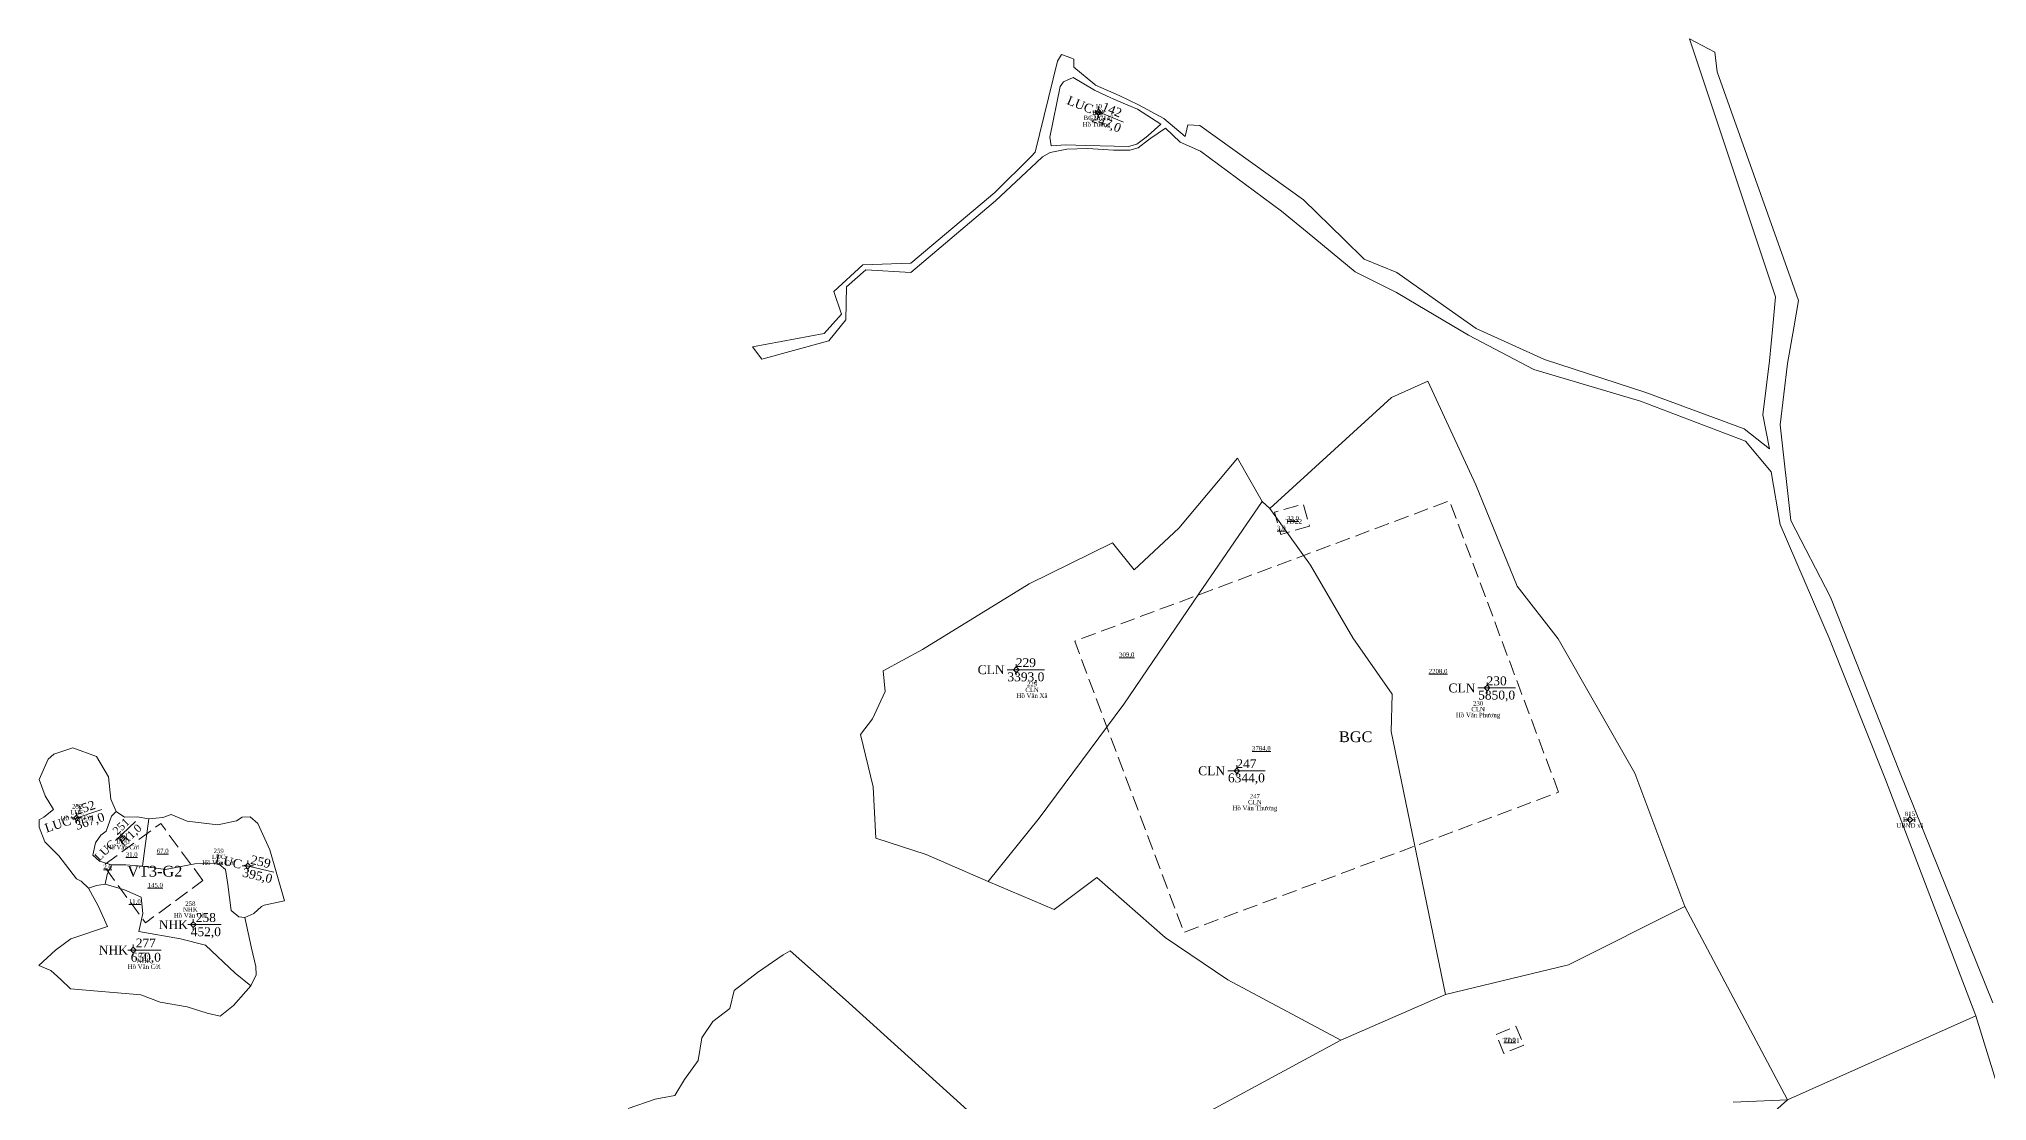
# Model space of a CAD drawing. Header units: metres. Extents: x 543340 to 549474, y 1840490 to 1845220.
# Drawn here: x 547158.8 to 547597, y 1842112.4 to 1842351.4 of the extents above; entities that cross this region are included whole.
import ezdxf
from ezdxf.enums import TextEntityAlignment as Align

# ---------------------------------------------------------------- set-up
doc = ezdxf.new("R2010")
doc.units = ezdxf.units.M
doc.header["$MEASUREMENT"] = 0
doc.linetypes.add('DGN Style 3', pattern=[4.697227, 3.355162, -1.342065])
for name, color, linetype, lineweight in [('Level 10', 7, 'Continuous', 0), ('Level 11', 7, 'Continuous', 0), ('Level 13', 7, 'Continuous', 0), ('Level 15', 7, 'Continuous', 0), ('Level 19', 7, 'Continuous', 0), ('Level 2', 7, 'Continuous', 0), ('Level 28', 7, 'Continuous', 0), ('Level 30', 7, 'Continuous', 0), ('Level 4', 7, 'Continuous', 0), ('Level 5', 7, 'Continuous', 0)]:
    doc.layers.add(name, color=color, linetype=linetype, lineweight=lineweight)
doc.styles.add('Style-Times New Roman', font='times.ttf')

# ---------------------------------------------------------------- blocks, each defined once
blk = doc.blocks.new('CENTRD')
at = {"layer": 'Level 11', "linetype": 'Continuous', "lineweight": 0}
h = blk.add_hatch(color=1, dxfattribs=at)
edge = h.paths.add_edge_path()
edge.add_arc((0, 0), 1.5, 0, 360)
at = {"layer": 'Level 11', "color": 1, "linetype": 'Continuous', "lineweight": 0}
for p, q in [((-6.25, 0), (-12.5, 0)), ((0, 6.25), (-6.25, 0)), ((-6.25, 0), (0, -6.25)), ((0, 12.5), (0, 6.25)), ((6.25, 0), (0, 6.25)), ((0, -6.25), (6.25, 0)), ((12.5, 0), (6.25, 0)), ((0, -6.25), (0, -12.5))]:
    blk.add_line(p, q, dxfattribs=at)
blk = doc.blocks.new('N_THUA_118')
at = {"layer": 'Level 13', "color": 1, "linetype": 'Continuous', "lineweight": 0}
blk.add_line((-0.76, 0.31), (5.6, -2.26), dxfattribs=at)
at = {"layer": 'Level 13', "color": 5, "linetype": 'Continuous', "lineweight": 0, "style": 'Style-Times New Roman'}
blk.add_text('142', height=2, rotation=337.9865, dxfattribs=at).set_placement((3.02, 0.51), align=Align.MIDDLE_CENTER)
at = {"layer": 'Level 2', "color": 3, "linetype": 'Continuous', "lineweight": 0, "style": 'Style-Times New Roman'}
blk.add_text('LUC', height=2, rotation=337.9865, dxfattribs=at).set_placement((-1.32, 0.53), align=Align.MIDDLE_RIGHT)
at = {"layer": 'Level 4', "color": 1, "linetype": 'Continuous', "lineweight": 0, "style": 'Style-Times New Roman'}
blk.add_text('247,0', height=2, rotation=337.9865, dxfattribs=at).set_placement((1.82, -2.46), align=Align.MIDDLE_CENTER)
blk = doc.blocks.new('N_THUA_122')
at = {"layer": 'Level 13', "color": 1, "linetype": 'Continuous', "lineweight": 0}
blk.add_line((-2.04, 0), (6.37, 0), dxfattribs=at)
at = {"layer": 'Level 13', "color": 5, "linetype": 'Continuous', "lineweight": 0, "style": 'Style-Times New Roman'}
blk.add_text('229', height=2, dxfattribs=at).set_placement((2.16, 1.6), align=Align.MIDDLE_CENTER)
at = {"layer": 'Level 2', "color": 3, "linetype": 'Continuous', "lineweight": 0, "style": 'Style-Times New Roman'}
blk.add_text('CLN', height=2, dxfattribs=at).set_placement((-2.64, 0), align=Align.MIDDLE_RIGHT)
at = {"layer": 'Level 4', "color": 1, "linetype": 'Continuous', "lineweight": 0, "style": 'Style-Times New Roman'}
blk.add_text('3393,0', height=2, dxfattribs=at).set_placement((2.16, -1.6), align=Align.MIDDLE_CENTER)
blk = doc.blocks.new('N_THUA_123')
at = {"layer": 'Level 13', "color": 1, "linetype": 'Continuous', "lineweight": 0}
blk.add_line((-2.04, 0), (6.37, 0), dxfattribs=at)
at = {"layer": 'Level 13', "color": 5, "linetype": 'Continuous', "lineweight": 0, "style": 'Style-Times New Roman'}
blk.add_text('230', height=2, dxfattribs=at).set_placement((2.16, 1.6), align=Align.MIDDLE_CENTER)
at = {"layer": 'Level 2', "color": 3, "linetype": 'Continuous', "lineweight": 0, "style": 'Style-Times New Roman'}
blk.add_text('CLN', height=2, dxfattribs=at).set_placement((-2.64, 0), align=Align.MIDDLE_RIGHT)
at = {"layer": 'Level 4', "color": 1, "linetype": 'Continuous', "lineweight": 0, "style": 'Style-Times New Roman'}
blk.add_text('5850,0', height=2, dxfattribs=at).set_placement((2.16, -1.6), align=Align.MIDDLE_CENTER)
blk = doc.blocks.new('N_THUA_128')
at = {"layer": 'Level 13', "color": 1, "linetype": 'Continuous', "lineweight": 0}
blk.add_line((-2.04, 0), (6.37, 0), dxfattribs=at)
at = {"layer": 'Level 13', "color": 5, "linetype": 'Continuous', "lineweight": 0, "style": 'Style-Times New Roman'}
blk.add_text('247', height=2, dxfattribs=at).set_placement((2.16, 1.6), align=Align.MIDDLE_CENTER)
at = {"layer": 'Level 2', "color": 3, "linetype": 'Continuous', "lineweight": 0, "style": 'Style-Times New Roman'}
blk.add_text('CLN', height=2, dxfattribs=at).set_placement((-2.64, 0), align=Align.MIDDLE_RIGHT)
at = {"layer": 'Level 4', "color": 1, "linetype": 'Continuous', "lineweight": 0, "style": 'Style-Times New Roman'}
blk.add_text('6344,0', height=2, dxfattribs=at).set_placement((2.16, -1.6), align=Align.MIDDLE_CENTER)
blk = doc.blocks.new('N_THUA_129')
at = {"layer": 'Level 13', "color": 1, "linetype": 'Continuous', "lineweight": 0}
blk.add_line((-0.59, -0.56), (3.88, 3.7), dxfattribs=at)
at = {"layer": 'Level 13', "color": 5, "linetype": 'Continuous', "lineweight": 0, "style": 'Style-Times New Roman'}
blk.add_text('251', height=1.8, rotation=43.6606, dxfattribs=at).set_placement((0.65, 2.61), align=Align.MIDDLE_CENTER)
at = {"layer": 'Level 2', "color": 3, "linetype": 'Continuous', "lineweight": 0, "style": 'Style-Times New Roman'}
blk.add_text('LUC', height=1.8, rotation=43.6606, dxfattribs=at).set_placement((-0.98, -0.93), align=Align.MIDDLE_RIGHT)
at = {"layer": 'Level 4', "color": 1, "linetype": 'Continuous', "lineweight": 0, "style": 'Style-Times New Roman'}
blk.add_text('111,0', height=1.8, rotation=43.6606, dxfattribs=at).set_placement((2.64, 0.53), align=Align.MIDDLE_CENTER)
blk = doc.blocks.new('N_THUA_130')
at = {"layer": 'Level 13', "color": 1, "linetype": 'Continuous', "lineweight": 0}
blk.add_line((-0.78, -0.26), (5.72, 1.92), dxfattribs=at)
at = {"layer": 'Level 13', "color": 5, "linetype": 'Continuous', "lineweight": 0, "style": 'Style-Times New Roman'}
blk.add_text('252', height=2, rotation=18.5309, dxfattribs=at).set_placement((1.96, 2.35), align=Align.MIDDLE_CENTER)
at = {"layer": 'Level 2', "color": 3, "linetype": 'Continuous', "lineweight": 0, "style": 'Style-Times New Roman'}
blk.add_text('LUC', height=2, rotation=18.5309, dxfattribs=at).set_placement((-1.35, -0.45), align=Align.MIDDLE_RIGHT)
at = {"layer": 'Level 4', "color": 1, "linetype": 'Continuous', "lineweight": 0, "style": 'Style-Times New Roman'}
blk.add_text('367,0', height=2, rotation=18.5309, dxfattribs=at).set_placement((2.98, -0.69), align=Align.MIDDLE_CENTER)
blk = doc.blocks.new('N_THUA_131')
at = {"layer": 'Level 13', "color": 1, "linetype": 'Continuous', "lineweight": 0}
blk.add_line((-0.61, 0), (6.25, 0), dxfattribs=at)
at = {"layer": 'Level 13', "color": 5, "linetype": 'Continuous', "lineweight": 0, "style": 'Style-Times New Roman'}
blk.add_text('258', height=2, dxfattribs=at).set_placement((2.82, 1.6), align=Align.MIDDLE_CENTER)
at = {"layer": 'Level 2', "color": 3, "linetype": 'Continuous', "lineweight": 0, "style": 'Style-Times New Roman'}
blk.add_text('NHK', height=2, dxfattribs=at).set_placement((-1.21, 0), align=Align.MIDDLE_RIGHT)
at = {"layer": 'Level 4', "color": 1, "linetype": 'Continuous', "lineweight": 0, "style": 'Style-Times New Roman'}
blk.add_text('452,0', height=2, dxfattribs=at).set_placement((2.82, -1.6), align=Align.MIDDLE_CENTER)
blk = doc.blocks.new('N_THUA_132')
at = {"layer": 'Level 13', "color": 1, "linetype": 'Continuous', "lineweight": 0}
blk.add_line((-0.79, 0.18), (5.89, -1.36), dxfattribs=at)
at = {"layer": 'Level 13', "color": 5, "linetype": 'Continuous', "lineweight": 0, "style": 'Style-Times New Roman'}
blk.add_text('259', height=2, rotation=346.95, dxfattribs=at).set_placement((2.91, 0.97), align=Align.MIDDLE_CENTER)
at = {"layer": 'Level 2', "color": 3, "linetype": 'Continuous', "lineweight": 0, "style": 'Style-Times New Roman'}
blk.add_text('LUC', height=2, rotation=346.95, dxfattribs=at).set_placement((-1.38, 0.32), align=Align.MIDDLE_RIGHT)
at = {"layer": 'Level 4', "color": 1, "linetype": 'Continuous', "lineweight": 0, "style": 'Style-Times New Roman'}
blk.add_text('395,0', height=2, rotation=346.95, dxfattribs=at).set_placement((2.18, -2.15), align=Align.MIDDLE_CENTER)
blk = doc.blocks.new('N_THUA_134')
at = {"layer": 'Level 13', "color": 1, "linetype": 'Continuous', "lineweight": 0}
blk.add_line((-0.61, 0), (6.25, 0), dxfattribs=at)
at = {"layer": 'Level 13', "color": 5, "linetype": 'Continuous', "lineweight": 0, "style": 'Style-Times New Roman'}
blk.add_text('277', height=2, dxfattribs=at).set_placement((2.82, 1.6), align=Align.MIDDLE_CENTER)
at = {"layer": 'Level 2', "color": 3, "linetype": 'Continuous', "lineweight": 0, "style": 'Style-Times New Roman'}
blk.add_text('NHK', height=2, dxfattribs=at).set_placement((-1.21, 0), align=Align.MIDDLE_RIGHT)
at = {"layer": 'Level 4', "color": 1, "linetype": 'Continuous', "lineweight": 0, "style": 'Style-Times New Roman'}
blk.add_text('650,0', height=2, dxfattribs=at).set_placement((2.82, -1.6), align=Align.MIDDLE_CENTER)

msp = doc.modelspace()

# ---------------------------------------------------------------- linework, layer by layer
at = {"layer": 'Level 10', "color": 7, "lineweight": 0}
for p, q in [((547433.97, 1842247.38), (547435.7, 1842245.76)), ((547529.05, 1842156.22), (547552.14, 1842112.68)), ((547451.65, 1842126.09), (547475.17, 1842136.37)), ((547552.14, 1842112.68), (547594.5, 1842131.61)), ((547539.95, 1842112.15), (547552.14, 1842112.68))]:
    msp.add_line(p, q, dxfattribs=at)
at = {"layer": 'Level 10', "color": 7, "lineweight": 0, "flags": 128}
for points in [[(547594.5, 1842131.61), (547574.22, 1842184.8), (547561.55, 1842216.58), (547550.5, 1842242.21), (547548.43, 1842254.05), (547542.69, 1842260.91), (547519.09, 1842269.9), (547495.05, 1842277.03), (547480.39, 1842284.82), (547468.97, 1842291.55), (547464.2, 1842294.36), (547454.9, 1842299.07), (547444.1, 1842307.94), (547438.34, 1842312.67), (547420.1, 1842326.19), (547415.53, 1842328.21), (547412.23, 1842331.37), (547408.89, 1842329.1), (547408.38, 1842328.75), (547406.07, 1842326.93), (547404.2, 1842326.39), (547400.55, 1842326.42), (547394.76, 1842326.76), (547390.01, 1842326.61), (547386.25, 1842325.86), (547384.55, 1842324.93), (547383.22, 1842323.67), (547374.01, 1842314.99), (547354.96, 1842298.91), (547344.84, 1842299.46), (547340.48, 1842295.69), (547340.34, 1842288.21), (547336.45, 1842283.53), (547321.41, 1842279.39), (547319.29, 1842282.17), (547335.41, 1842285.18), (547339.31, 1842289.53), (547337.59, 1842294.59), (547344.13, 1842300.62), (547354.91, 1842301.02), (547373.84, 1842316.92), (547381.98, 1842325.01), (547382.93, 1842325.96), (547387.93, 1842346.43), (547388.8, 1842347.97), (547390.89, 1842347.17), (547391.63, 1842346.89), (547391.62, 1842346.31), (547391.59, 1842345.07), (547396.33, 1842341.18), (547396.47, 1842341.07), (547401.82, 1842338.69), (547406.15, 1842336.62), (547411.84, 1842333.55), (547416.61, 1842329.52), (547417.24, 1842332.12), (547419.94, 1842331.96), (547443.29, 1842315.25), (547452.31, 1842306.37), (547456.88, 1842301.88), (547464.24, 1842298.86), (547474.72, 1842291.48), (547482.11, 1842286.27), (547497.49, 1842279.27), (547520.28, 1842271.85), (547542.37, 1842263.68), (547548.09, 1842259.18), (547546.58, 1842266.83), (547548.12, 1842279.04), (547548.82, 1842286.84), (547549.42, 1842293.43), (547547.87, 1842298.1), (547530.12, 1842351.45), (547535.81, 1842348.48), (547536.35, 1842344.02), (547552.82, 1842297.7), (547554.64, 1842292.59), (547553.56, 1842286.44), (547552.15, 1842278.37), (547550.51, 1842264.58), (547552.87, 1842243.09), (547561.84, 1842225.82), (547577.31, 1842186.55), (547598.33, 1842134.55)], [(547411.14, 1842332.24), (547408.3, 1842329.71), (547407.85, 1842329.31), (547405.8, 1842327.77), (547403.87, 1842327.23), (547394.26, 1842327.46), (547389.78, 1842327.61), (547386.49, 1842327.41), (547386.22, 1842329.32), (547388.5, 1842340.77), (547389.24, 1842341.81), (547391.42, 1842342.77), (547396.26, 1842339.92), (547398.97, 1842338.64), (547401.26, 1842337.56), (547405.91, 1842335.68), (547411.14, 1842332.24)], [(547435.7, 1842245.76), (547463.06, 1842270.78), (547471.25, 1842274.4), (547482.04, 1842251.07), (547491.32, 1842228.26), (547500.55, 1842216.43), (547517.78, 1842186.2), (547529.05, 1842156.22)], [(547372.35, 1842161.85), (547358.37, 1842167.91), (547347.03, 1842171.6), (547346.46, 1842183.12), (547343.57, 1842194.88), (547346.27, 1842198.44), (547349.15, 1842204.58), (547348.73, 1842209.24), (547357.56, 1842214.04), (547381.53, 1842228.8), (547400.28, 1842238.03), (547405.15, 1842231.96), (547415.22, 1842241.35), (547428.39, 1842257.13), (547433.97, 1842247.38)], [(547372.35, 1842161.85), (547383.76, 1842176.07), (547402.84, 1842201.72), (547419.69, 1842226.57), (547433.97, 1842247.38)], [(547435.7, 1842245.76), (547444.86, 1842233.04), (547454.36, 1842216.7), (547463.22, 1842203.99), (547463.01, 1842195.58), (547475.17, 1842136.37)], [(547169.94, 1842160.35), (547168.32, 1842161.91), (547167.24, 1842162.41), (547163.24, 1842167.59), (547160.09, 1842170.78), (547158.86, 1842174.08), (547158.84, 1842175.73), (547159.85, 1842176.34), (547162.04, 1842178.02), (547160.19, 1842181.1), (547158.82, 1842184.82), (547160.83, 1842189.39), (547162.14, 1842190.51), (547166.43, 1842191.91), (547171.73, 1842189.99), (547174.43, 1842185.36), (547174.95, 1842180.35), (547176.13, 1842177.6)], [(547175.1, 1842165.58), (547172.41, 1842166.41), (547170.94, 1842167.77), (547171.51, 1842170.56), (547172.68, 1842172.22), (547173.89, 1842173.18), (547175.11, 1842176.5), (547176.13, 1842177.6)], [(547176.13, 1842177.6), (547178.01, 1842176.3), (547180.9, 1842176.37), (547183.51, 1842175.93)], [(547183.51, 1842175.93), (547186.66, 1842176.22), (547188.55, 1842176.93), (547192.14, 1842175.38), (547199.05, 1842174.56), (547203.26, 1842175.5), (547204.51, 1842176.31), (547206.32, 1842176.35), (547207.99, 1842174.88), (547210.69, 1842168.98), (547214.02, 1842157.5), (547209.48, 1842156.53), (547208.88, 1842156.21), (547207.13, 1842154.65), (547205.11, 1842153.7)], [(547182.11, 1842165.28), (547182.62, 1842169.26), (547183.51, 1842175.93)], [(547173.69, 1842161.24), (547174.11, 1842163.39), (547175.1, 1842165.58)], [(547175.1, 1842165.58), (547178.32, 1842165.61), (547182.11, 1842165.28)], [(547182.11, 1842165.28), (547187.26, 1842164.53), (547193.88, 1842165.77), (547197.97, 1842165.92), (547199.48, 1842165.57), (547200.73, 1842164.5), (547201.31, 1842161.15), (547202.04, 1842155.29), (547203.72, 1842153.91), (547205.11, 1842153.7)], [(547169.94, 1842160.35), (547172.09, 1842156.33), (547174.19, 1842151.7), (547165.97, 1842148.91), (547162.49, 1842146.34), (547158.79, 1842142.92), (547161.46, 1842141.76), (547163.74, 1842139.79), (547165.86, 1842137.64), (547181.71, 1842136.34), (547186.09, 1842134.67), (547192.1, 1842133.63), (547196.63, 1842132.22), (547199.52, 1842131.54), (547202.58, 1842133.91), (547206.45, 1842138.32)], [(547169.94, 1842160.35), (547171.73, 1842160.95), (547173.69, 1842161.24)], [(547173.69, 1842161.24), (547178, 1842159.93), (547181.76, 1842158.32), (547182.16, 1842154.6), (547181.22, 1842150.57), (547190.62, 1842148.95), (547196.28, 1842147.52), (547202.96, 1842141.17), (547206.45, 1842138.32)], [(547372.35, 1842161.85), (547387.14, 1842155.49), (547396.79, 1842162.72), (547412.15, 1842149.19), (547426.21, 1842139.69), (547451.65, 1842126.09)], [(547475.17, 1842136.37), (547502.84, 1842143.11), (547529.05, 1842156.22)], [(547206.45, 1842138.32), (547207.67, 1842140.8), (547207.55, 1842142.69), (547206.58, 1842146.79), (547205.11, 1842153.7)], [(547291.33, 1842110.74), (547297.44, 1842112.82), (547301.82, 1842113.67), (547304, 1842117.24), (547307.11, 1842121.57), (547307.91, 1842126.63), (547310.36, 1842130.34), (547314.19, 1842133.26), (547315.2, 1842137.3), (547320.45, 1842141.36), (547326.2, 1842145.34), (547327.77, 1842146.22), (547340.23, 1842135.21), (547388.82, 1842091.24)], [(547594.5, 1842131.61), (547614.79, 1842066.05), (547615.79, 1842062.82), (547561.59, 1842052.05), (547561.32, 1842052.98), (547557.11, 1842067.6), (547552.59, 1842088.15), (547545.72, 1842106.93), (547552.14, 1842112.68)], [(547436.78, 1842075.16), (547418.79, 1842108.36), (547451.65, 1842126.09)]]:
    msp.add_lwpolyline(points, dxfattribs=at)
at = {"layer": 'Level 30', "color": 5, "linetype": 'DGN Style 3', "lineweight": 13, "flags": 128}
for points in [[(547500.65, 1842181.93), (547476.09, 1842247.48), (547391.81, 1842215.92), (547416.36, 1842150.36), (547500.65, 1842181.93)], [(547444.63, 1842241.8), (547438.19, 1842239.93), (547436.75, 1842244.93), (547443.18, 1842246.79), (547444.63, 1842241.8)], [(547195.66, 1842162.02), (547186.18, 1842174.91), (547173.29, 1842165.43), (547182.77, 1842152.54), (547195.66, 1842162.02)], [(547492.79, 1842125), (547488.36, 1842123.15), (547486.59, 1842127.39), (547491.02, 1842129.25), (547492.79, 1842125)]]:
    msp.add_lwpolyline(points, dxfattribs=at)

# ---------------------------------------------------------------- block references
at = {"layer": 'Level 11', "color": 1, "linetype": 'Continuous', "lineweight": 0, "xscale": 0.1, "yscale": 0.1, "zscale": 0.1}
for p in [(547397.15, 1842335), (547378.65, 1842209.49), (547484.55, 1842205.38), (547428.26, 1842186.74), (547167.24, 1842176.13), (547579.68, 1842175.72), (547177.52, 1842171.44), (547205.77, 1842165.32), (547193.51, 1842152.12), (547180.01, 1842146.39)]:
    msp.add_blockref('CENTRD', p, dxfattribs=at)
at = {"layer": 'Level 2', "color": 3, "linetype": 'Continuous', "lineweight": 0}
for name, p in [('N_THUA_118', (547397.15, 1842335)), ('N_THUA_122', (547378.65, 1842209.49)), ('N_THUA_123', (547484.55, 1842205.38)), ('N_THUA_128', (547428.26, 1842186.74)), ('N_THUA_130', (547167.24, 1842176.13)), ('N_THUA_129', (547176.61, 1842171.64)), ('N_THUA_132', (547205.77, 1842165.32)), ('N_THUA_131', (547193.51, 1842152.12)), ('N_THUA_134', (547180.01, 1842146.39))]:
    msp.add_blockref(name, p, dxfattribs=at)

# ---------------------------------------------------------------- texts
at = {"layer": 'Level 15', "color": 1, "linetype": 'Continuous', "lineweight": 0, "char_height": 1, "attachment_point": 5, "line_spacing_factor": 0.790495, "style": 'Style-Times New Roman'}
for s, insert in [('142\\PLUC\\PHồ Tuông', (547396.7, 1842333.38)), ('229\\PCLN\\PHồ Văn Xã', (547382.19, 1842204.95)), ('230\\PCLN\\PHồ Văn Phương', (547482.54, 1842200.44)), ('247\\PCLN\\PHồ Văn Thương', (547432.31, 1842179.53)), ('252\\PLUC\\PHồ Văn Cời', (547167.38, 1842177.41)), ('815\\PDGT\\PUBND xã', (547579.68, 1842175.73)), ('251\\PLUC\\PHồ Văn Cời', (547177.68, 1842170.85)), ('259\\PLUC\\PHồ Văn Cời', (547199.22, 1842167.38)), ('258\\PNHK\\PHồ Văn Cời', (547192.85, 1842155.52)), ('277\\PNHK\\PHồ Văn Cời', (547182.47, 1842143.96))]:
    msp.add_mtext(s, dxfattribs=dict(at, insert=insert))
at = {"layer": 'Level 19', "color": 2, "linetype": 'Continuous', "lineweight": 0, "insert": (547397.15, 1842335), "char_height": 1, "attachment_point": 5, "line_spacing_factor": 0.790495, "style": 'Style-Times New Roman'}
msp.add_mtext('10\\P142\\PBG287147', dxfattribs=at)
at = {"layer": 'Level 28', "color": 1, "lineweight": 0, "style": 'Style-Times New Roman'}
for s, height, p in [('TD22', 1.07, (547439.12, 1842242.36)), ('BGC', 2.422, (547451.24, 1842193.19)), ('VT3-G2', 2.422, (547178.65, 1842162.93)), ('TD21', 1.07, (547488.06, 1842125.47))]:
    msp.add_text(s, height=height, dxfattribs=at).set_placement(p)
at = {"layer": 'Level 5', "color": 5, "linetype": 'Continuous', "lineweight": 0, "style": 'Style-Times New Roman'}
for s, p in [('%%u32,0%%U', (547440.91, 1842243.55)), ('%%u3,0%%U', (547438.28, 1842241.39)), ('%%u309,0%%U', (547403.5, 1842212.88)), ('%%u2208,0%%U', (547473.54, 1842209.17)), ('%%u3784,0%%U', (547433.78, 1842191.81)), ('%%u31,0%%U', (547179.65, 1842167.91)), ('%%u67,0%%U', (547186.62, 1842168.7)), ('%%u2,0%%U', (547174.23, 1842165.14)), ('%%u145,0%%U', (547184.96, 1842161.02)), ('%%u11,0%%U', (547180.35, 1842157.33)), ('%%u22,0%%U', (547489.69, 1842126.2))]:
    msp.add_text(s, height=1, dxfattribs=at).set_placement(p, align=Align.MIDDLE_CENTER)

doc.saveas('drawing.dxf')
